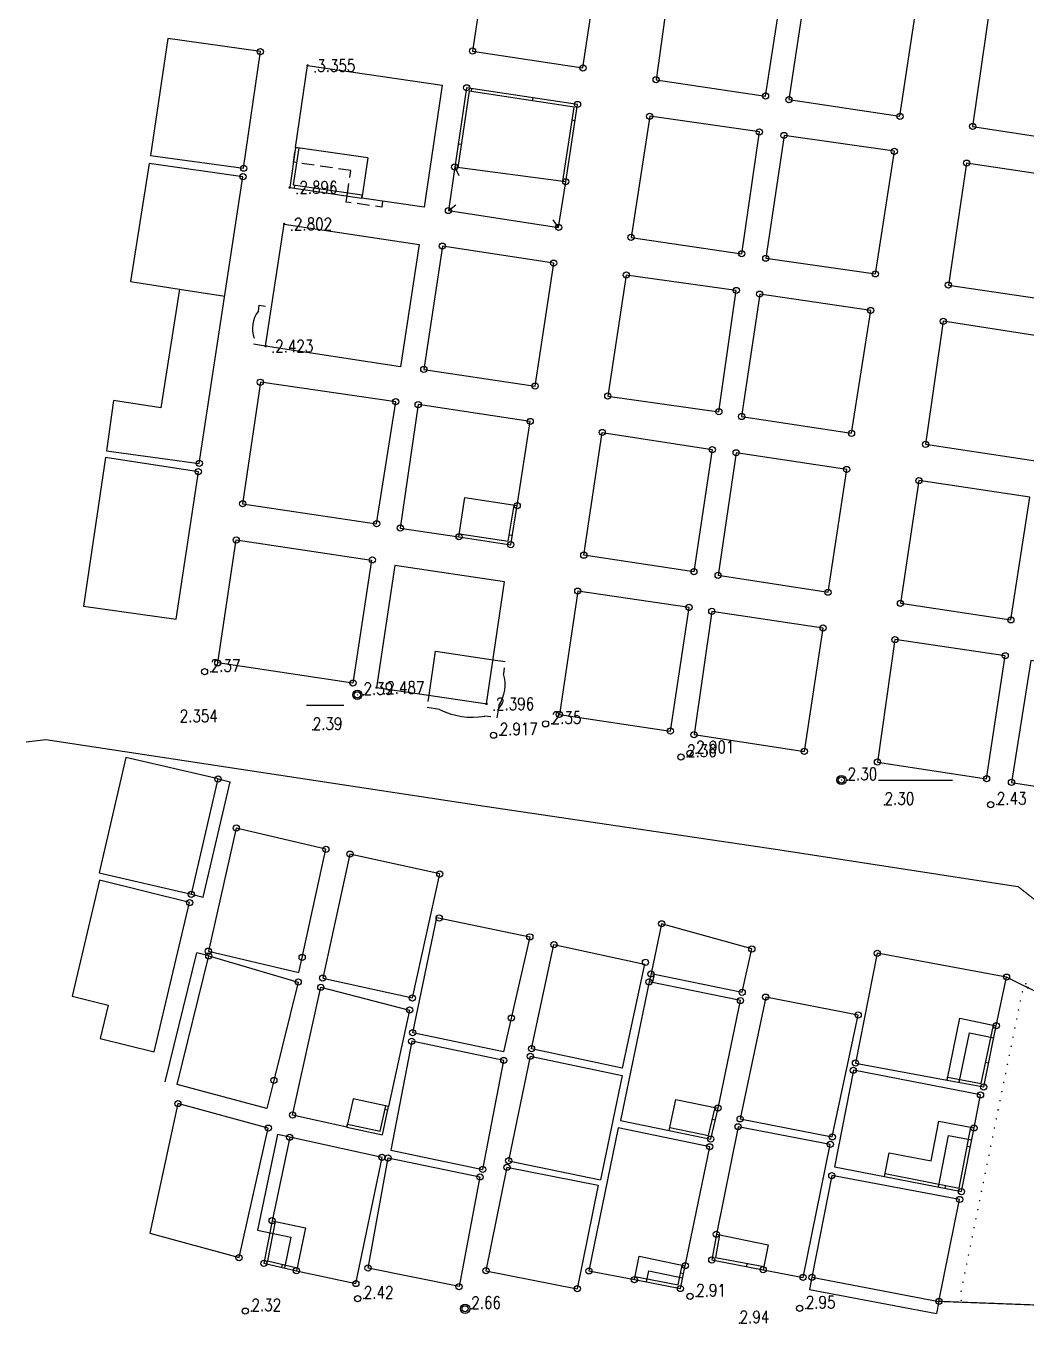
# Model space of a CAD drawing. Extents: x 500064 to 501389, y 2542464 to 2545400.
# Drawn here: x 500655 to 500735.9, y 2544438.4 to 2544544.9 of the extents above; entities that cross this region are included whole.
import ezdxf
from ezdxf.enums import TextEntityAlignment as Align

# ---------------------------------------------------------------- set-up
doc = ezdxf.new("R2010")
doc.units = 0
doc.header["$LTSCALE"] = 0.5
doc.linetypes.add('2-1', pattern=[6, 2, -1, 2, -1])
doc.linetypes.add('X5', pattern=[3, 2, -1])
doc.layers.get('0').update_dxf_attribs({"linetype": 'CONTINUOUS', "lineweight": 5})
doc.layers.add('地形图', color=8, linetype='CONTINUOUS')
doc.styles.add('_HZTXT', font='txt.shx', dxfattribs={"width": 0.8, "bigfont": 'HZTXT.shx'})
doc.styles.add('HZ', font='romans.shx', dxfattribs={"width": 0.8, "bigfont": 'hztxt.shx'})
doc.styles.get("Standard").update_dxf_attribs({"font": 'simplex1.shx', "width": 0.7, "bigfont": 'hztxt.shx'})
doc.linetypes.add('X0', pattern='A,0.1,[".",_HZTXT,S=0.1,R=0,X=0,Y=-0.05],0.2,["|",Standard,S=-0.1,R=0,X=0,Y=0],0.1', length=0.4)

# ---------------------------------------------------------------- blocks, each defined once
blk = doc.blocks.new('gc013c')
at = {"linetype": 'Continuous'}
blk.add_line((0.5, 0), (4, 0), dxfattribs=at)
at = {"linetype": 'Continuous', "const_width": 0.15, "flags": 128}
blk.add_lwpolyline([(3.775, 0, 1), (3.925, 0, 1)], format="xyb", close=True, dxfattribs=at)
blk = doc.blocks.new('VH')
at = {"const_width": 0.000125}
blk.add_lwpolyline([(-0.00006, 0, 1), (0.00006, 0, 1)], format="xyb", close=True, dxfattribs=at)
blk = doc.blocks.new('A501')
for radius in [0.00075, 0.000014]:
    blk.add_circle((0, 0), radius)
blk = doc.blocks.new('GC200')
at = {"linetype": 'Continuous', "const_width": 0.2, "flags": 128}
blk.add_lwpolyline([(-0.1, 0, 1), (0.1, 0, 1)], format="xyb", close=True, dxfattribs=at)

msp = doc.modelspace()

# ---------------------------------------------------------------- linework, layer by layer
at = {"layer": '地形图', "linetype": 'Continuous'}
for p, q in [((500676.75, 2544535.06), (500677.72, 2544541.69)), ((500677.72, 2544541.69), (500688.6, 2544540.1)), ((500688.6, 2544540.1), (500687.16, 2544530.22)), ((500682.59, 2544534.21), (500676.75, 2544535.06)), ((500676.75, 2544535.06), (500677, 2544535.03)), ((500682.59, 2544534.21), (500682.11, 2544530.96)), ((500676.66, 2544531.76), (500676.7, 2544532.01)), ((500682.11, 2544530.96), (500682.15, 2544531.21)), ((500687.16, 2544530.22), (500682.11, 2544530.96)), ((500684.77, 2544501.21), (500683.3, 2544491.32)), ((500693.66, 2544499.89), (500684.77, 2544501.21)), ((500692.2, 2544490), (500693.66, 2544499.89)), ((500687.55, 2544490.69), (500688.08, 2544494.26)), ((500688.08, 2544494.26), (500692.73, 2544493.57)), ((500683.3, 2544491.32), (500692.25, 2544489.99)), ((500677.64, 2544489.89), (500680.64, 2544489.89)), ((500723.93, 2544483.83), (500729.93, 2544483.83)), ((500728.8, 2544450.86), (500729.61, 2544455.04)), ((500729.61, 2544455.04), (500731.48, 2544454.68))]:
    msp.add_line(p, q, dxfattribs=at)
at = {"layer": '地形图', "linetype": '2-1'}
for p, q in [((500691, 2544539.83), (500690.96, 2544539.58)), ((500695.94, 2544539.09), (500695.91, 2544538.84)), ((500699.37, 2544537.22), (500699.12, 2544537.26)), ((500689.91, 2544535.35), (500690.16, 2544535.32)), ((500698.62, 2544532.28), (500698.37, 2544532.32)), ((500689.97, 2544503.53), (500690.01, 2544503.78)), ((500694.29, 2544503.63), (500694.05, 2544503.67)), ((500705.52, 2544468.17), (500705.77, 2544468.12)), ((500732.85, 2544460.9), (500732.6, 2544460.95)), ((500729.48, 2544459.53), (500729.52, 2544459.77)), ((500684.22, 2544457.1), (500683.97, 2544457.15)), ((500710.72, 2544456.28), (500710.48, 2544456.33)), ((500680.89, 2544455.73), (500680.95, 2544455.97)), ((500707, 2544455.45), (500707.05, 2544455.69)), ((500731.36, 2544454.1), (500731.12, 2544454.14)), ((500724.43, 2544451.71), (500724.48, 2544451.96)), ((500729.34, 2544450.76), (500729.39, 2544451)), ((500674.85, 2544448.14), (500675.1, 2544448.09)), ((500710.81, 2544447.05), (500711.06, 2544447.01)), ((500675.63, 2544444.36), (500675.68, 2544444.6)), ((500713.27, 2544444.42), (500713.31, 2544444.67)), ((500704.17, 2544443.37), (500704.22, 2544443.62)), ((500708.15, 2544443.83), (500707.9, 2544443.88))]:
    msp.add_line(p, q, dxfattribs=at)
at = {"layer": '地形图'}
for p, q in [((500689.63, 2544533.47), (500689.96, 2544532.79)), ((500689.12, 2544529.95), (500689.72, 2544530.4)), ((500698.04, 2544528.59), (500697.6, 2544529.2))]:
    msp.add_line(p, q, dxfattribs=at)
at = {"layer": '地形图', "linetype": 'Continuous'}
for points in [[(500692.55, 2544552.72), (500691.07, 2544542.87), (500700.01, 2544541.5), (500701.49, 2544551.37)], [(500707.32, 2544550.48), (500705.93, 2544540.54), (500714.79, 2544539.22), (500716.32, 2544549.16)], [(500718.19, 2544548.92), (500716.68, 2544538.93), (500725.67, 2544537.58), (500727.17, 2544547.6)], [(500741.96, 2544545.29), (500732.98, 2544546.66), (500731.55, 2544536.76), (500740.54, 2544535.39)], [(500666.41, 2544543.88), (500665, 2544534.4), (500672.54, 2544533.38), (500673.9, 2544542.82)], [(500705.41, 2544537.58), (500703.9, 2544527.78), (500712.86, 2544526.45), (500714.29, 2544536.32)], [(500725.22, 2544534.75), (500716.29, 2544536.03), (500714.81, 2544526.09), (500723.68, 2544524.82)], [(500662.02, 2544514.57), (500661.43, 2544510.5), (500668.95, 2544509.47), (500672.49, 2544532.69), (500664.89, 2544533.76), (500663.39, 2544524.2), (500667.34, 2544523.58), (500665.83, 2544513.97)], [(500689.63, 2544533.47), (500689.12, 2544529.95), (500698.04, 2544528.59), (500698.62, 2544532.28)], [(500740.08, 2544532.44), (500731.07, 2544533.79), (500729.59, 2544523.91), (500738.59, 2544522.58)], [(500688.63, 2544527.07), (500687.13, 2544517.08), (500696.14, 2544515.73), (500697.64, 2544525.69)], [(500712.42, 2544523.48), (500703.52, 2544524.73), (500702.02, 2544514.93), (500711.01, 2544513.65)], [(500723.3, 2544521.86), (500714.32, 2544523.18), (500712.85, 2544513.27), (500721.75, 2544511.91)], [(500729.18, 2544520.98), (500727.74, 2544511.02), (500736.65, 2544509.69), (500738.16, 2544519.6)], [(500673.9, 2544516.05), (500672.46, 2544506.2), (500683.31, 2544504.58), (500684.85, 2544514.47)], [(500695.74, 2544512.87), (500686.67, 2544514.23), (500685.22, 2544504.24), (500689.97, 2544503.53), (500690.46, 2544506.7), (500694.69, 2544506.05)], [(500701.57, 2544511.98), (500710.48, 2544510.59), (500708.99, 2544500.7), (500700.08, 2544502.04)], [(500661.35, 2544509.94), (500659.57, 2544497.92), (500667.08, 2544496.86), (500668.88, 2544508.8)], [(500710.95, 2544500.41), (500719.85, 2544499.04), (500721.36, 2544508.98), (500712.41, 2544510.33)], [(500727.21, 2544508.08), (500725.71, 2544498.14), (500734.65, 2544496.8), (500736.19, 2544506.73)], [(500671.94, 2544503.27), (500682.88, 2544501.64), (500681.39, 2544491.68), (500670.45, 2544493.31)], [(500699.59, 2544499.13), (500698.1, 2544489.14), (500707.09, 2544487.79), (500708.6, 2544497.81)], [(500710.44, 2544497.49), (500709, 2544487.51), (500717.93, 2544486.15), (500719.45, 2544496.14)], [(500725.26, 2544495.2), (500723.85, 2544485.29), (500732.68, 2544483.94), (500734.19, 2544493.89)], [(500736.27, 2544493.5), (500734.7, 2544483.64), (500743.53, 2544482.24), (500745.13, 2544492.13)], [(500663, 2544485.66), (500660.84, 2544476.32), (500668.31, 2544474.58), (500670.47, 2544483.92)], [(500671.94, 2544479.94), (500669.69, 2544469.97), (500677.01, 2544468.23), (500677.28, 2544469.46), (500679.2, 2544478.22)], [(500681.15, 2544477.83), (500678.94, 2544467.79), (500686.2, 2544466.18), (500688.42, 2544476.22)], [(500658.65, 2544466.33), (500661.58, 2544465.6), (500660.94, 2544462.9), (500665.3, 2544461.81), (500668.17, 2544473.9), (500660.88, 2544475.72)], [(500688.19, 2544472.7), (500695.71, 2544471.13), (500694.21, 2544464.55), (500693.59, 2544461.82), (500686.23, 2544463.36), (500688.19, 2544472.7)], [(500706.38, 2544472.19), (500705.52, 2544468.17), (500712.9, 2544466.64), (500713.68, 2544470.15), (500706.38, 2544472.19)], [(500697.66, 2544470.5), (500704.99, 2544468.93), (500703.18, 2544460.5), (500695.85, 2544462.07)], [(500676.96, 2544467.47), (500674.99, 2544459.5), (500674.43, 2544457.22), (500667.15, 2544459.16), (500669.72, 2544469.59)], [(500730.53, 2544464.55), (500733.47, 2544463.93), (500734.3, 2544467.87), (500723.83, 2544469.8), (500722.07, 2544460.91), (500729.48, 2544459.53)], [(500684.28, 2544457.39), (500681.4, 2544458.02), (500680.89, 2544455.73), (500676.5, 2544456.7), (500678.79, 2544467.05), (500685.98, 2544465.2), (500684.28, 2544457.39)], [(500705.38, 2544467.5), (500703.05, 2544456.27), (500707, 2544455.45), (500707.52, 2544457.97), (500710.95, 2544457.26), (500712.76, 2544465.97), (500705.38, 2544467.5)], [(500712.73, 2544456.39), (500720.19, 2544454.93), (500722.29, 2544464.8), (500714.8, 2544466.25)], [(500686.15, 2544462.68), (500684.45, 2544453.85), (500691.9, 2544452.29), (500693.6, 2544461.12)], [(500724.81, 2544453.63), (500728.19, 2544452.98), (500728.82, 2544456.21), (500731.67, 2544455.66), (500732.19, 2544458.33), (500721.9, 2544460.33), (500720.38, 2544452.5), (500724.43, 2544451.71), (500724.81, 2544453.63)], [(500667.22, 2544457.63), (500664.94, 2544447.13), (500672.17, 2544445.15), (500674.54, 2544455.64)], [(500704.56, 2544445.27), (500708.29, 2544444.5), (500710.27, 2544454.13), (500702.87, 2544455.65), (500700.49, 2544444.08), (500704.17, 2544443.37)], [(500715.01, 2544446.19), (500714.6, 2544444.17), (500717.83, 2544443.55), (500720.03, 2544454.32), (500712.57, 2544455.75), (500710.81, 2544447.05), (500715.01, 2544446.19)], [(500677.55, 2544447.57), (500676.82, 2544444.09), (500681.63, 2544443.05), (500683.75, 2544453.27), (500676.27, 2544454.9), (500674.85, 2544448.14), (500677.55, 2544447.57)], [(500684.23, 2544453.22), (500691.67, 2544451.69), (500689.98, 2544442.8), (500682.61, 2544444.3)], [(500720.15, 2544451.79), (500718.54, 2544443.56), (500728.83, 2544441.61), (500730.5, 2544449.86)]]:
    msp.add_lwpolyline(points, close=True, dxfattribs=at)
for points in [[(500698.62, 2544532.28), (500699.57, 2544538.54), (500690.59, 2544539.89), (500689.63, 2544533.47)], [(500698.37, 2544532.32), (500699.29, 2544538.33), (500690.8, 2544539.61), (500689.88, 2544533.43)], [(500667.34, 2544523.58), (500671.02, 2544523.02)], [(500689.97, 2544503.53), (500694.17, 2544502.89), (500694.69, 2544506.05)], [(500690.01, 2544503.78), (500693.96, 2544503.17), (500694.44, 2544506.09)], [(500654.95, 2544486.91), (500656.53, 2544487.1), (500692.07, 2544481.7), (500715.79, 2544478.2), (500735.21, 2544475.22)], [(500669.28, 2544474.35), (500671.44, 2544483.69)], [(500670.47, 2544483.92), (500671.44, 2544483.69)], [(500668.31, 2544474.58), (500669.28, 2544474.35)], [(500666.18, 2544459.4), (500668.75, 2544469.83)], [(500669.72, 2544469.59), (500668.75, 2544469.83)], [(500705.52, 2544468.17), (500705.38, 2544467.5)], [(500705.77, 2544468.12), (500705.63, 2544467.45)], [(500729.48, 2544459.53), (500732.45, 2544458.97), (500733.47, 2544463.93)], [(500729.52, 2544459.77), (500732.25, 2544459.26), (500733.23, 2544463.98)], [(500730.46, 2544459.34), (500731.31, 2544463.36)], [(500731.31, 2544463.36), (500733.27, 2544462.95)], [(500695.75, 2544461.46), (500693.99, 2544453)], [(500695.75, 2544461.46), (500703.19, 2544459.91)], [(500703.19, 2544459.91), (500701.43, 2544451.45)], [(500680.89, 2544455.73), (500683.78, 2544455.1), (500684.28, 2544457.39)], [(500680.95, 2544455.97), (500683.59, 2544455.4), (500684.04, 2544457.44)], [(500707, 2544455.45), (500710.36, 2544454.75), (500710.95, 2544457.26)], [(500707.05, 2544455.69), (500710.17, 2544455.04), (500710.71, 2544457.32)], [(500724.43, 2544451.71), (500730.65, 2544450.5), (500731.67, 2544455.66)], [(500724.48, 2544451.96), (500730.45, 2544450.79), (500731.42, 2544455.71)], [(500675.29, 2544455.11), (500673.67, 2544447.37), (500676.37, 2544446.8)], [(500676.27, 2544454.9), (500675.29, 2544455.11)], [(500693.86, 2544452.47), (500692.16, 2544444.09)], [(500693.86, 2544452.47), (500701.25, 2544451.01)], [(500693.99, 2544453), (500701.43, 2544451.45)], [(500701.25, 2544451.01), (500699.55, 2544442.63)], [(500674.85, 2544448.14), (500674.18, 2544444.69), (500676.82, 2544444.09)], [(500675.1, 2544448.09), (500674.47, 2544444.88), (500676.88, 2544444.33)], [(500676.37, 2544446.8), (500675.84, 2544444.31)], [(500710.81, 2544447.05), (500710.44, 2544444.96), (500714.6, 2544444.17)], [(500711.06, 2544447.01), (500710.73, 2544445.16), (500714.65, 2544444.42)], [(500692.16, 2544444.09), (500699.55, 2544442.63)], [(500704.17, 2544443.37), (500707.9, 2544442.65), (500708.29, 2544444.5)], [(500704.22, 2544443.62), (500707.71, 2544442.94), (500708.05, 2544444.55)], [(500705.15, 2544443.18), (500705.34, 2544444.09)], [(500705.34, 2544444.09), (500708.08, 2544443.52)], [(500718.54, 2544443.56), (500718.35, 2544442.58)], [(500718.35, 2544442.58), (500728.64, 2544440.63)], [(500728.83, 2544441.61), (500728.64, 2544440.63)]]:
    msp.add_lwpolyline(points, dxfattribs=at)
at = {"layer": '地形图', "linetype": 'Continuous', "flags": 128}
for points in [[(500676.75, 2544535.06), (500676.27, 2544531.82), (500682.11, 2544530.96)], [(500677, 2544535.03), (500676.56, 2544532.03), (500682.15, 2544531.21)]]:
    msp.add_lwpolyline(points, dxfattribs=at)
at = {"layer": '地形图', "linetype": 'X5', "flags": 128}
for points in [[(500681.22, 2544533.19), (500676.57, 2544533.87), (500676.75, 2544535.06)], [(500680.92, 2544531.14), (500681.22, 2544533.19)], [(500683.79, 2544530.72), (500683.72, 2544530.22), (500680.85, 2544530.64), (500680.92, 2544531.14)], [(500673.74, 2544521.79), (500673.81, 2544522.29), (500674.8, 2544522.14)], [(500674.32, 2544518.97), (500673.33, 2544519.13), (500673.41, 2544519.62)], [(500692.73, 2544493.57), (500693.72, 2544493.42), (500693.57, 2544492.44)], [(500688.39, 2544489.55), (500687.4, 2544489.7), (500687.55, 2544490.69)], [(500693.19, 2544489.85), (500693.04, 2544488.86), (500692.05, 2544489.01)], [(500692.2, 2544490), (500692.19, 2544489.95)]]:
    msp.add_lwpolyline(points, dxfattribs=at)
at = {"layer": '地形图', "linetype": 'Continuous', "flags": 128}
msp.add_lwpolyline([(500674.32, 2544518.97), (500675.83, 2544528.86), (500686.76, 2544527.19), (500685.24, 2544517.3)], close=True, dxfattribs=at)
at = {"layer": '地形图', "linetype": 'Continuous', "const_width": 0.1, "flags": 128}
msp.add_lwpolyline([(500728.83, 2544441.61), (500746.62, 2544440.94), (500748.21, 2544456.33), (500740.61, 2544470.95), (500735.21, 2544475.22)], dxfattribs=at)
at = {"layer": '地形图', "flags": 128}
msp.add_lwpolyline([(500918.46, 2544387.11), (500854.88, 2544413.18), (500760.92, 2544454.66), (500734.3, 2544467.87)], dxfattribs=at)
at = {"layer": '地形图'}
for centre in [(500673.9, 2544542.82), (500691.07, 2544542.87), (500700.01, 2544541.5), (500705.93, 2544540.54), (500690.59, 2544539.89), (500714.79, 2544539.22), (500699.57, 2544538.54), (500716.68, 2544538.93), (500705.41, 2544537.58), (500725.67, 2544537.58), (500714.29, 2544536.32), (500716.29, 2544536.03), (500731.55, 2544536.76), (500725.22, 2544534.75), (500731.07, 2544533.79), (500672.49, 2544532.69), (500672.54, 2544533.38), (500689.63, 2544533.47), (500698.62, 2544532.28), (500689.12, 2544529.95), (500698.04, 2544528.59), (500703.9, 2544527.78), (500688.63, 2544527.07), (500712.86, 2544526.45), (500697.64, 2544525.69), (500714.81, 2544526.09), (500703.52, 2544524.73), (500723.68, 2544524.82), (500712.42, 2544523.48), (500714.32, 2544523.18), (500729.59, 2544523.91), (500723.3, 2544521.86), (500729.18, 2544520.98), (500687.13, 2544517.08), (500673.9, 2544516.05), (500696.14, 2544515.73), (500702.02, 2544514.93), (500684.85, 2544514.47), (500686.67, 2544514.23), (500711.01, 2544513.65), (500695.74, 2544512.87), (500712.85, 2544513.27), (500701.57, 2544511.98), (500721.75, 2544511.91), (500710.48, 2544510.59), (500712.41, 2544510.33), (500727.74, 2544511.02), (500668.95, 2544509.47), (500668.88, 2544508.8), (500721.36, 2544508.98), (500727.21, 2544508.08), (500672.46, 2544506.2), (500694.69, 2544506.05), (500683.31, 2544504.58), (500685.22, 2544504.24), (500671.94, 2544503.27), (500689.97, 2544503.53), (500694.17, 2544502.89), (500700.08, 2544502.04), (500682.96, 2544501.66), (500708.99, 2544500.7), (500710.95, 2544500.41), (500699.59, 2544499.13), (500719.85, 2544499.04), (500708.6, 2544497.81), (500725.71, 2544498.14), (500710.44, 2544497.49), (500734.65, 2544496.8), (500719.45, 2544496.14), (500725.26, 2544495.2), (500670.45, 2544493.31), (500734.19, 2544493.89), (500669.38, 2544492.6), (500681.39, 2544491.68), (500681.75, 2544490.73), (500698.1, 2544489.14), (500696.98, 2544488.38), (500692.77, 2544487.46), (500707.09, 2544487.79), (500709, 2544487.51), (500708.68, 2544486), (500717.93, 2544486.15), (500707.94, 2544485.7), (500723.85, 2544485.29), (500670.47, 2544483.92), (500720.93, 2544483.83), (500732.68, 2544483.94), (500734.7, 2544483.64), (500733.01, 2544481.84), (500671.94, 2544479.94), (500679.2, 2544478.22), (500681.15, 2544477.83), (500688.42, 2544476.22), (500668.31, 2544474.58), (500668.17, 2544473.9), (500688.37, 2544472.66), (500706.38, 2544472.19), (500695.71, 2544471.13), (500669.69, 2544469.97), (500697.66, 2544470.5), (500713.68, 2544470.15), (500669.72, 2544469.59), (500677.28, 2544469.46), (500705.07, 2544469.06), (500723.83, 2544469.8), (500678.94, 2544467.79), (500705.51, 2544468.13), (500734.3, 2544467.87), (500676.96, 2544467.47), (500678.79, 2544467.05), (500705.35, 2544467.47), (500686.2, 2544466.18), (500712.76, 2544465.97), (500712.9, 2544466.64), (500714.8, 2544466.25), (500685.98, 2544465.2), (500722.29, 2544464.8), (500694.21, 2544464.55), (500733.47, 2544463.93), (500686.15, 2544462.68), (500686.23, 2544463.36), (500695.75, 2544461.46), (500695.85, 2544462.07), (500693.6, 2544461.12), (500721.9, 2544460.33), (500722.07, 2544460.91), (500674.99, 2544459.5), (500732.19, 2544458.33), (500732.45, 2544458.97), (500667.22, 2544457.63), (500710.95, 2544457.26), (500676.5, 2544456.7), (500712.73, 2544456.39), (500674.54, 2544455.64), (500712.57, 2544455.75), (500731.67, 2544455.66), (500676.27, 2544454.9), (500710.27, 2544454.13), (500710.36, 2544454.75), (500720.03, 2544454.32), (500720.19, 2544454.93), (500683.75, 2544453.27), (500684.23, 2544453.22), (500693.99, 2544453), (500691.9, 2544452.29), (500693.86, 2544452.47), (500720.15, 2544451.79), (500691.67, 2544451.69), (500730.5, 2544449.86), (500730.65, 2544450.5), (500674.85, 2544448.14), (500710.81, 2544447.05), (500672.17, 2544445.15), (500674.18, 2544444.69), (500708.29, 2544444.5), (500710.44, 2544444.96), (500676.82, 2544444.09), (500682.61, 2544444.3), (500692.16, 2544444.09), (500700.49, 2544444.08), (500704.17, 2544443.37), (500714.6, 2544444.17), (500717.83, 2544443.55), (500718.54, 2544443.56), (500681.63, 2544443.05), (500689.98, 2544442.8), (500699.55, 2544442.63), (500707.9, 2544442.65), (500681.77, 2544441.83), (500708.68, 2544442.01), (500728.83, 2544441.61), (500672.68, 2544440.82), (500690.47, 2544441.01), (500717.55, 2544441.04)]:
    msp.add_circle(centre, 0.25, dxfattribs=at)
at = {"layer": '地形图', "linetype": 'X0'}
for centre, radius, start, end in [((500675.42, 2544520.42), 2.17, 140.7875, 201.7986), ((500690.72, 2544491.54), 2.99, 325.698, 17.4705), ((500691.04, 2544494.78), 5.86, 243.1728, 279.9957)]:
    msp.add_arc(centre, radius, start, end, dxfattribs=at)
at = {"layer": '地形图'}
for p in [(500678.33, 2544541.19, 3.35), (500676.88, 2544531.32, 2.9), (500676.44, 2544528.36, 2.8), (500674.93, 2544518.47, 2.42), (500669.88, 2544492.6, 2.37), (500682.25, 2544490.73, 2.39), (500683.91, 2544490.82, 2.49), (500692.81, 2544489.5, 2.4), (500697.48, 2544488.38, 2.35), (500678.14, 2544487.89, 2.39), (500693.27, 2544487.46, 2.92), (500708.44, 2544485.7, 2.36), (500709.18, 2544486, 2.9), (500721.43, 2544483.83, 2.3), (500733.51, 2544481.84, 2.43), (500724.43, 2544481.83, 2.3), (500682.27, 2544441.83, 2.42), (500709.18, 2544442.01, 2.91), (500673.18, 2544440.82, 2.32), (500690.97, 2544441.01, 2.66), (500718.05, 2544441.04, 2.95), (500712.69, 2544439.85, 2.94)]:
    msp.add_point(p, dxfattribs=at)

# ---------------------------------------------------------------- block references
at = {"layer": '地形图', "linetype": 'Continuous', "xscale": 0.5, "yscale": 0.5}
for p in [(500677.72, 2544541.69, 3.35), (500676.27, 2544531.82, 2.9), (500675.83, 2544528.86, 2.8), (500674.32, 2544518.97, 2.42), (500683.3, 2544491.32, 2.49), (500692.2, 2544490, 2.4)]:
    msp.add_blockref('GC200', p, dxfattribs=at)
at = {"layer": '地形图', "linetype": 'Continuous', "xscale": 500, "yscale": 500, "zscale": 500}
for p in [(500681.75, 2544490.73), (500720.93, 2544483.83), (500690.47, 2544441.01)]:
    msp.add_blockref('A501', p, dxfattribs=at)
at = {"layer": '地形图', "xscale": 0.5000000000597103, "yscale": 0.5, "rotation": 333.6026689519551}
msp.add_blockref('gc013c', (500734.3, 2544467.87), dxfattribs=at)
at = {"layer": '地形图', "linetype": '2-1', "xscale": 500, "yscale": 500, "zscale": 500}
for p in [(500735.86, 2544467.33), (500735.42, 2544465.94), (500735.57, 2544466.68), (500735.27, 2544465.21), (500734.97, 2544463.74), (500735.12, 2544464.47), (500734.82, 2544463), (500734.67, 2544462.27), (500734.37, 2544460.8), (500734.52, 2544461.53), (500734.22, 2544460.06), (500733.92, 2544458.59), (500734.07, 2544459.33), (500733.77, 2544457.86), (500733.47, 2544456.39), (500733.62, 2544457.12), (500733.32, 2544455.65), (500733.02, 2544454.18), (500733.17, 2544454.92), (500732.87, 2544453.45), (500732.57, 2544451.98), (500732.72, 2544452.71), (500732.42, 2544451.24), (500732.27, 2544450.51), (500731.97, 2544449.04), (500732.12, 2544449.77), (500731.82, 2544448.3), (500731.52, 2544446.83), (500731.67, 2544447.57), (500731.37, 2544446.1), (500731.07, 2544444.63), (500731.22, 2544445.36), (500730.92, 2544443.9), (500730.62, 2544442.43), (500730.77, 2544443.16), (500730.63, 2544441.69)]:
    msp.add_blockref('VH', p, dxfattribs=at)

# ---------------------------------------------------------------- texts
at = {"layer": '地形图', "linetype": 'Continuous', "style": 'HZ', "width": 0.8}
for s, p in [('3.355', (500680.04, 2544541.69)), ('2.896', (500678.6, 2544531.82)), ('2.802', (500678.16, 2544528.86)), ('2.423', (500676.64, 2544518.97)), ('2.487', (500685.63, 2544491.32)), ('2.396', (500694.52, 2544490)), ('2.354', (500668.91, 2544489.02))]:
    msp.add_text(s, height=1, dxfattribs=at).set_placement(p, align=Align.MIDDLE)
at = {"layer": '地形图', "style": 'HZ', "width": 0.8}
for s, p in [('2.37', (500669.88, 2544492.6)), ('2.39', (500682.25, 2544490.73)), ('2.35', (500697.48, 2544488.38)), ('2.917', (500693.27, 2544487.46)), ('2.36', (500708.44, 2544485.7)), ('2.901', (500709.18, 2544486)), ('2.30', (500721.43, 2544483.83)), ('2.43', (500733.51, 2544481.84)), ('2.42', (500682.27, 2544441.83)), ('2.91', (500709.18, 2544442.01)), ('2.32', (500673.18, 2544440.82)), ('2.66', (500690.97, 2544441.01)), ('2.95', (500718.05, 2544441.04))]:
    msp.add_text(s, height=1, dxfattribs=at).set_placement(p)
at = {"layer": '地形图', "linetype": 'Continuous', "style": 'HZ', "width": 0.8}
for s, p in [('2.39', (500678.14, 2544487.89)), ('2.30', (500724.43, 2544481.83)), ('2.94', (500712.69, 2544439.85))]:
    msp.add_text(s, height=1, dxfattribs=at).set_placement(p)

doc.saveas('drawing.dxf')
